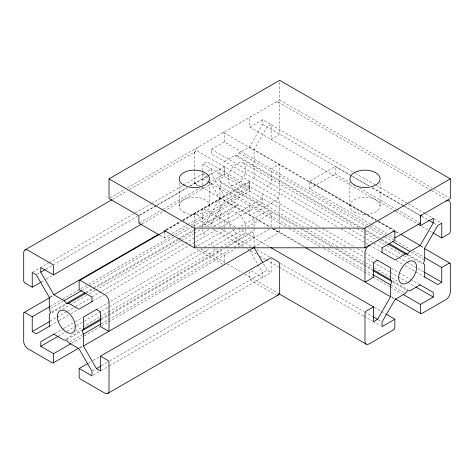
<?xml version="1.0" encoding="UTF-8"?>
<svg xmlns="http://www.w3.org/2000/svg" width="474" height="474" viewBox="0 0 474 474"><rect width="100%" height="100%" fill="white"/><g stroke="black" fill="none" stroke-linecap="round" stroke-linejoin="round"><path stroke-width="0.36" stroke-dasharray="2.37 1.78" d="M179.255 205.929L179.255 182.496M194.34 226.619L194.34 214.793A1.807 1.043 -60 0 1 195.62 212.577M198.037 185.897L195.62 184.499A1.807 1.043 60 0 1 194.34 182.283L194.34 154.204A6.032 3.484 -60 0 1 198.606 146.816M202.872 184.99L202.872 171.446M202.872 170.705L202.872 164.057L206.877 161.741L319.997 227.052M209.425 205.929L209.425 182.496M249.537 210.705L239.216 204.744L237 204.94L234.784 202.185L224.463 196.224L211.404 173.608L211.404 168.981L206.291 171.932M368.002 224.913L224.202 141.892L211.404 149.28L211.404 153.908L338.063 227.034M219.936 227.793L219.936 215.877L221.216 214.052L219.936 210.758L219.936 198.837L209.781 181.246M209.265 226.856L202.872 223.171L206.877 220.854L219.936 198.239L219.936 186.323L221.216 183.023L219.936 181.198L219.936 169.283M224.202 220.706L224.202 229.078A1.807 1.043 -60 0 1 222.922 231.294L198.606 245.336A6.032 3.484 -60 0 1 195.59 245.633L198.144 247.108M224.202 141.892L224.202 133.514A1.807 1.043 -60 0 0 222.922 132.779M249.798 271.359L249.798 278.339A1.807 1.043 60 0 0 251.078 280.555L275.394 294.597A6.032 3.484 60 0 0 275.951 294.875M249.798 205.929L249.798 214.301A1.807 1.043 -60 0 0 251.078 215.042L275.394 201A6.032 3.484 -60 0 0 279.66 193.611L279.66 165.533A1.807 1.043 -60 0 0 278.38 164.798L271.128 168.981L271.128 183.764L267.123 186.075M395.512 211.238L249.798 127.115L249.798 118.737A1.807 1.043 -60 0 1 251.078 116.521M254.064 246.8L254.064 235.578L252.784 232.284L254.064 230.459L254.064 218.544M254.064 178.538L254.064 166.617L252.784 164.798L254.064 161.498L254.064 149.577L267.123 126.961L271.128 124.65L271.128 139.427L278.38 135.238A1.807 1.043 -60 0 0 279.66 133.022L279.66 104.944A6.032 3.484 -60 0 0 275.394 102.485M262.596 193.913L262.596 203.162L221.417 226.939M224.463 161.444L234.784 155.484L237 155.685L239.216 152.924L249.537 146.964L262.596 124.348L262.596 119.726L354.629 172.856M109.435 365.78L271.128 272.426L271.128 259.13M271.128 226.613L271.128 213.318L267.123 211.001L239.364 227.028M127.553 187.84L279.66 100.02L279.66 81.777M370.644 223.977L309.522 188.688L309.522 181.299L335.118 166.522L368.867 186.004M309.522 188.688L335.118 173.911L335.118 166.522M349.895 205.929L349.895 182.496M380.065 205.929L380.065 182.496M110.3 197.8L125 189.316M112.504 199.412L127.204 190.921M129.763 189.446L195.59 151.443M249.798 127.115L262.596 119.726M32.872 272.058L48.431 263.07M49.071 262.703L150.691 204.033M151.33 203.666L203.737 173.413M36.877 274.369L40.077 272.526M45.824 269.208L137.27 216.411M139.771 214.965L187.07 187.663M189.624 186.187L211.404 173.608M139.516 215.409L156.07 205.852M156.71 205.485L187.271 187.84M190.453 186.004L224.202 166.522L249.798 181.299L249.798 188.688L188.676 223.977M139.516 222.798L162.44 209.567M163.08 209.2L200.004 187.876M208.921 182.733L224.202 173.911L249.798 188.688M41.179 282.042L45.652 279.459M46.292 279.085L52.685 275.4M142.159 223.74L224.202 176.369L224.202 167.997A1.807 1.043 60 0 0 222.922 165.782L198.606 151.739A6.032 3.484 60 0 0 194.34 154.204M165.752 229.819L180.398 221.364M182.94 219.895L249.798 181.299M49.936 296.985L53.129 295.142M166.25 229.831L180.363 221.684M182.869 220.238L224.463 196.224M50.28 297.358L53.473 295.509M166.451 230.281L181.791 221.429M182.431 221.056L250.171 181.945M249.537 186.371L239.216 192.331L237 192.136L234.784 194.891L224.463 200.852L211.404 223.467L211.404 226.773M159.999 235.359L164.478 237.948L169.573 235.003M172.121 233.534L188.036 224.344M50.126 306.429L62.272 299.42M62.912 299.047L86.558 285.395M88.745 284.133L189.085 226.205M191.366 224.883L249.798 191.146L249.798 182.774A1.807 1.043 60 0 1 251.078 182.034L275.394 196.076A6.032 3.484 60 0 1 279.66 203.464L279.66 231.543A1.807 1.043 60 0 1 278.38 232.284L272.337 228.794M50.576 308.538L62.716 301.523M81.889 290.455L174.071 237.237M176.476 235.845L192.456 226.625M193.096 226.252L234.784 202.185M51.856 311.833L65.276 304.089M85.729 292.28L93.396 287.854M94.036 287.481L177.566 239.257M178.2 238.89L193.736 229.92M194.18 229.665L196.1 228.557M198.653 227.082L237 204.94M51.85 312.917L66.55 304.432M86.363 292.991L92.863 289.241M93.502 288.873L197.676 228.729M200.763 226.945L239.216 204.744M62.58 309.238L69.613 305.179M70.253 304.812L86.866 295.219M89.426 293.744L95.173 290.42M95.813 290.052L180.813 240.976M181.453 240.608L193.599 233.599M194.239 233.226L201.906 228.8M205.1 226.957L230.666 212.198M50.126 321.206L66.745 311.614M67.385 311.246L75.052 306.814M75.692 306.447L90.392 297.962M91.956 297.056L210.189 228.794M213.324 226.987L262.596 198.541M50.297 325.733L58.883 320.779M59.244 320.566L68.831 315.032M71.023 313.77L78.056 309.712M91.956 301.683L218.656 228.533M54.824 333.572L63.409 328.618M63.771 328.405L74.91 321.976M75.277 321.763L82.583 317.544M96.483 309.522L201.817 248.708M204.371 247.232L236.443 228.711M58.658 335.983L66.33 331.557M66.964 331.19L75.917 326.023M76.551 325.656L83.584 321.597M84.224 321.224L209.775 248.737M212.968 246.895L244.288 228.812M247.481 226.969L271.128 213.318M75.253 331.184L82.28 327.125M82.92 326.752L99.534 317.159M100.174 316.792L107.847 312.366M108.487 311.993L217.773 248.897M220.967 247.055L243.334 234.138M66.058 339.005L81.398 330.147M101.211 318.712L222.11 248.909M225.197 247.126L254.064 230.459M67 339.544L81.06 331.427M101.318 319.731L224.22 248.773M227.218 247.043L252.784 232.284M69.856 341.932L82.636 334.555M101.169 323.855L231.057 248.862M234.103 247.102L254.064 235.578M71.456 343.372L83.602 336.362M84.242 335.995L100.855 326.402M101.495 326.029L235.341 248.755M238.535 246.913L269.848 228.829M79.389 347.78L82.589 345.937M253.72 247.132L279.287 232.373M80.177 347.892L82.097 346.784M88.745 362.948L92.578 360.732M93.218 360.364L99.611 356.673M92.596 370.875L95.789 369.033M101.543 365.709L109.263 361.253M109.85 360.915L267.123 270.115L271.128 272.426M93.236 375.135L100.903 370.704M101.128 370.579L109.21 365.91M234.784 241.592L237 241.396L239.216 244.151M279.66 100.02L431.767 187.84M434.32 189.316L449.02 197.8M278.41 102.183L431.156 190.37M431.796 190.738L446.496 199.228M355.263 173.223L375.941 185.162M376.356 185.405L407.895 203.613M408.535 203.98L425.154 213.573M425.569 213.815L433.461 218.372M434.101 218.739L441.768 223.165M262.596 124.348L351.483 175.67M352.069 176.008L369.376 185.998M372.523 187.817L421.143 215.889M421.73 216.227L428.176 219.948M433.923 223.266L437.763 225.482M372.049 187.84L402.61 205.485M403.25 205.852L419.804 215.409M335.118 173.911L350.399 182.733M359.316 187.876L396.24 209.2M396.88 209.567L419.804 222.798M395.754 211.38L417.244 223.787M421.955 226.507L428.988 230.565M429.628 230.933L432.821 232.781M309.522 181.299L376.38 219.895M378.922 221.364L393.568 229.819M249.537 146.964L376.131 220.054M378.637 221.5L393.39 230.014M395.891 231.46L399.778 233.706M420.871 245.882L424.704 248.098M223.829 132.69L377.209 221.245M377.707 221.53L393.189 230.465M395.6 231.863L399.434 234.073M420.527 246.249L423.72 248.098M371.284 224.344L387.199 233.534M389.746 235.003L394.208 237.575M370.188 226.175L410.454 249.419M413.008 250.9L423.875 257.169M239.216 152.924L367.676 227.093M368.316 227.461L384.296 236.686M384.929 237.053L391.962 241.112M411.284 252.269L424.704 260.019M237 155.685L360.347 226.898M363.351 228.628L381.44 239.074M381.884 239.329L388.271 243.02M408.724 254.828L423.424 263.313M234.784 155.484L358.771 227.07M361.324 228.545L380.604 239.678M381.137 239.98L387.531 243.672M406.811 254.805L422.15 263.657M243.334 162.938A12.668 7.317 -60 0 1 239.317 182.561A12.668 7.317 -60 0 1 228.35 176.227A12.668 7.317 -60 0 1 243.334 162.938L353.9 226.773M357.094 228.616L365.401 233.415M366.041 233.783L378.187 240.792M378.827 241.159L386.494 245.591M387.134 245.959L403.747 255.551M404.387 255.919L411.42 259.977M211.404 149.28L345.901 226.933M348.811 228.61L398.308 257.186M398.948 257.56L406.615 261.986M407.255 262.353L423.875 271.946M340.776 228.598L382.044 252.423M396.217 260.611L402.977 264.51M405.169 265.778L424.704 277.053M322.557 228.527L354.99 247.256M357.55 248.732L376.516 259.681M391.417 268.29L398.723 272.503M399.09 272.716L410.229 279.145M410.591 279.358L419.537 284.524M202.872 164.057L311.809 226.951M314.712 228.628L346.956 247.244M349.516 248.72L363.925 257.038M364.216 257.21L372.872 262.205M373.162 262.371L389.776 271.969M390.416 272.337L397.449 276.395M398.083 276.763L407.036 281.929M407.67 282.297L415.343 286.729M230.666 184.884L303.52 226.945M306.719 228.788L338.673 247.238M341.233 248.714L364.879 262.365M365.513 262.738L373.826 267.532M374.466 267.905L391.08 277.497M391.72 277.865L398.747 281.923M219.936 181.198L299.29 227.016M302.382 228.8L334.336 247.25M336.89 248.726L363.842 264.285M364.376 264.593L372.789 269.451M392.602 280.886L407.942 289.744M221.216 183.023L297.269 226.933M300.273 228.664L332.422 247.227M334.976 248.702L363.736 265.304M364.18 265.564L372.683 270.47M392.94 282.166L407 290.284M202.872 173.911L206.877 176.221L209.419 180.618M219.936 186.323L290.384 226.993M293.43 228.752L325.389 247.203M327.943 248.678L363.884 269.428M364.376 269.712L372.831 274.594M391.364 285.295L404.144 292.671M202.872 178.834L207.345 181.418M207.985 181.785L286.225 226.957M289.152 228.646L321.378 247.256M323.932 248.732L363.925 271.815M364.198 271.975L372.505 276.775M373.145 277.142L389.758 286.734M390.398 287.102L401.905 293.744M194.713 183.112L201.106 186.803M201.746 187.171L270.767 227.022M273.818 228.782L305.777 247.232M391.411 296.677L394.611 298.519M219.936 198.239L269.836 227.052M272.396 228.527L304.349 246.978M391.903 297.524L393.823 298.632M201.663 187.988L202.872 188.688L202.872 185.731M235.068 226.981L202.872 208.388L202.872 233.018L206.877 235.335M238.025 228.687L269.979 247.132M374.389 307.419L380.782 311.104M381.422 311.477L385.255 313.687M202.872 218.241L195.62 214.052A1.807 1.043 60 0 0 194.34 214.793M206.877 220.854L217.157 226.785M220.297 228.604L252.304 247.084M256.73 249.638L269.564 257.044M280.377 263.289L364.151 311.655M364.737 311.993L372.457 316.448M378.211 319.772L380.764 321.248M212.459 228.705L244.412 247.15M247.108 248.708L257.418 254.662M259.977 256.138L266.145 259.699M266.364 259.829L278.511 266.838M278.925 267.075L363.925 316.152M364.151 316.282L372.872 321.319M373.097 321.449L380.764 325.875M213.324 248.909L224.202 255.19L224.202 263.562A1.807 1.043 60 0 1 224.19 263.745M251.078 270.701L262.596 277.355L262.596 272.728L249.905 250.74M201.343 248.957L224.99 262.608M227.544 264.083L242.244 272.568M244.803 274.043L278.031 293.234M222.922 264.302L198.606 250.26A6.032 3.484 60 0 1 196.971 248.945M263.497 263.834L267.123 270.115M224.202 166.522L224.202 173.911M211.404 243.174L211.404 247.138M164.478 232.035L164.478 237.948M195.62 183.023A1.807 1.043 -60 0 1 194.34 182.283M245.941 229.001A12.668 7.317 60 0 1 240.804 234.731A12.668 7.317 60 0 1 231.733 228.498M230.666 226.827A12.668 7.317 60 0 1 233.036 211.605A12.668 7.317 60 0 1 245.882 226.945M195.59 247.078A6.032 3.484 60 0 1 195.223 246.379M183.675 212.085A15.085 8.71 0 0 0 208.91 208.181A15.085 8.71 0 0 0 190.435 197.516A15.085 8.71 0 0 0 183.675 212.085M354.315 212.085A15.085 8.71 0 0 0 379.55 208.181A15.085 8.71 0 0 0 361.075 197.516A15.085 8.71 0 0 0 354.315 212.085"/><path stroke-width="0.71" d="M49.657 326.106L36.237 333.85L32.232 331.539L32.232 316.762L24.98 312.573A1.807 1.043 60 0 0 23.7 313.314L23.7 341.393A6.032 3.484 60 0 0 27.966 348.781L52.282 362.817A1.807 1.043 60 0 0 53.562 362.077L53.562 353.705L40.764 346.316L40.764 341.689L54.184 333.939M41.179 282.042L32.232 287.203L32.232 272.426L36.237 274.742L49.296 297.358L49.296 309.273L50.576 312.573L49.296 314.392L49.296 326.313M85.83 293.299L68.576 303.259L66.36 303.461L64.144 300.7L53.823 294.745L40.764 272.129L40.764 267.502L53.562 274.89L141.756 223.971M53.562 274.89L53.562 266.518A1.807 1.043 60 0 0 52.282 264.296L27.966 250.26A6.032 3.484 60 0 0 23.7 252.725L23.7 280.804A1.807 1.043 60 0 0 24.98 283.019L32.232 287.203M88.105 363.315L79.158 368.482L79.158 376.86A1.807 1.043 60 0 0 80.438 379.076L104.754 393.112A6.032 3.484 60 0 0 109.02 390.647L109.02 362.569A1.807 1.043 60 0 0 107.74 360.353L100.488 356.17L100.488 370.946L96.483 368.63L83.424 346.02L83.424 334.099L82.144 330.799L83.424 328.98L100.678 319.014M83.424 328.98L83.424 317.059L96.844 309.309M91.956 301.683L91.956 297.056L79.158 289.667L79.158 281.295A1.807 1.043 60 0 1 80.438 280.555L104.754 294.591A6.032 3.484 60 0 1 109.02 301.979L109.02 330.058A1.807 1.043 60 0 1 107.74 330.799L100.488 326.61L100.488 311.833L96.483 309.522M417.884 224.155L420.438 225.63L420.438 215.777L450.3 198.541L450.3 178.834L279.66 80.313L109.02 178.834L109.02 198.541L138.882 215.777L138.882 223.165L159.359 234.991M382.044 252.423L382.044 247.795L394.842 240.407L394.842 230.554L364.98 247.795L194.34 247.795L194.34 228.095L109.02 178.834M364.98 247.795L364.98 228.095L450.3 178.834M270.618 247.505L373.512 306.909L373.512 321.686L377.517 319.375L390.576 296.76L390.576 284.838L391.856 281.538L390.576 279.719L373.322 269.759M390.576 279.719L390.576 267.798L377.156 260.054M385.895 314.061L394.842 319.221L394.842 327.599A1.807 1.043 -60 0 1 393.562 329.815L369.246 343.851A6.032 3.484 -60 0 1 364.98 341.393L364.98 313.314A1.807 1.043 -60 0 1 366.26 311.098L373.512 306.909M419.816 284.684L433.236 292.428L433.236 297.056L420.438 304.444L420.438 312.822A1.807 1.043 -60 0 0 421.718 313.557L446.034 299.521A6.032 3.484 -60 0 0 450.3 292.132L450.3 264.054A1.807 1.043 -60 0 0 449.02 263.313L441.768 267.502L424.514 257.536M424.704 277.053L424.704 265.138L423.424 263.313L424.704 260.019L424.704 248.098L437.763 225.482L441.768 223.165L441.768 237.948L432.821 232.781M388.17 244.039L405.424 254.005L407.64 254.2L409.856 251.445L420.177 245.485L433.236 222.869L433.236 218.241L420.438 225.63M424.343 276.846L437.763 284.596L441.768 282.279L441.768 267.502M24.95 249.964L111.87 199.779M40.764 272.129L45.237 269.546M53.823 294.745L158.636 234.227M24.073 312.485L49.64 297.725M79.531 280.466L165.811 230.654M32.232 316.762L49.486 306.796M64.144 300.7L81.398 290.74M66.36 303.461L84.893 292.76M32.232 331.539L49.486 321.573M92.317 301.476L78.897 309.22L68.576 303.259M40.764 346.316L58.018 336.356M82.144 330.799L100.678 320.098M83.424 334.099L100.678 324.133M53.562 353.705L70.816 343.745M53.189 362.906L78.749 348.147M83.424 346.02L254.064 247.499L262.768 262.578M100.488 356.17L271.128 257.649L278.38 261.838A1.807 1.043 60 0 1 279.66 264.054L279.66 292.132A6.032 3.484 60 0 1 277.029 295.16M96.483 368.63L100.956 366.046M107.77 393.414L278.41 294.893M394.842 237.948L420.438 223.165M377.517 260.262L373.512 262.572L373.512 277.355L366.26 281.538A1.807 1.043 -60 0 1 364.98 280.804L364.98 252.725A6.032 3.484 -60 0 1 369.246 245.336M405.424 254.005L395.103 259.965L381.683 252.215M441.768 237.948L449.02 233.759A1.807 1.043 -60 0 0 450.3 231.543L450.3 203.464A6.032 3.484 -60 0 0 446.034 201M420.177 284.892L409.856 290.852L407.64 290.651L405.424 293.412L395.103 299.372L382.044 321.988L382.044 326.616L394.842 319.221M194.34 228.095L364.98 228.095M428.763 220.286L433.236 222.869M401.004 234.417L420.177 245.485M424.36 248.465L449.927 263.224M392.602 241.479L409.856 251.445M389.107 243.5L407.64 254.2M424.514 272.319L441.768 282.279M415.982 287.096L433.236 297.056M373.322 270.838L391.856 281.538M373.322 274.879L390.576 284.838M403.184 294.484L420.438 304.444M395.251 298.887L420.811 313.652M305.576 247.683L390.576 296.76M373.044 316.792L377.517 319.375M278.671 293.602L366.23 344.154M194.34 247.795L164.478 230.554L164.478 232.035M53.823 334.152L64.144 340.113L66.36 339.911L68.576 342.672L78.897 348.627L91.956 371.243L91.956 375.87L79.158 368.482M420.438 217.258A1.807 1.043 -60 0 1 421.718 215.042M393.562 231.294A1.807 1.043 -60 0 1 394.842 232.035M183.675 184.99A15.085 8.71 0 0 0 208.91 181.086A15.085 8.71 0 0 0 190.435 170.421A15.085 8.71 0 0 0 183.675 184.99M354.315 184.99A15.085 8.71 0 0 0 379.55 181.086A15.085 8.71 0 0 0 361.075 170.421A15.085 8.71 0 0 0 354.315 184.99M409.957 281.082A12.668 7.317 -60 0 0 413.974 261.452A12.668 7.317 -60 0 0 398.99 274.748A12.668 7.317 -60 0 0 409.957 281.082M57.401 316.514A12.668 7.317 60 0 0 70.839 333.234A12.668 7.317 60 0 0 70.839 315.317A12.668 7.317 60 0 0 57.401 316.514"/></g></svg>
